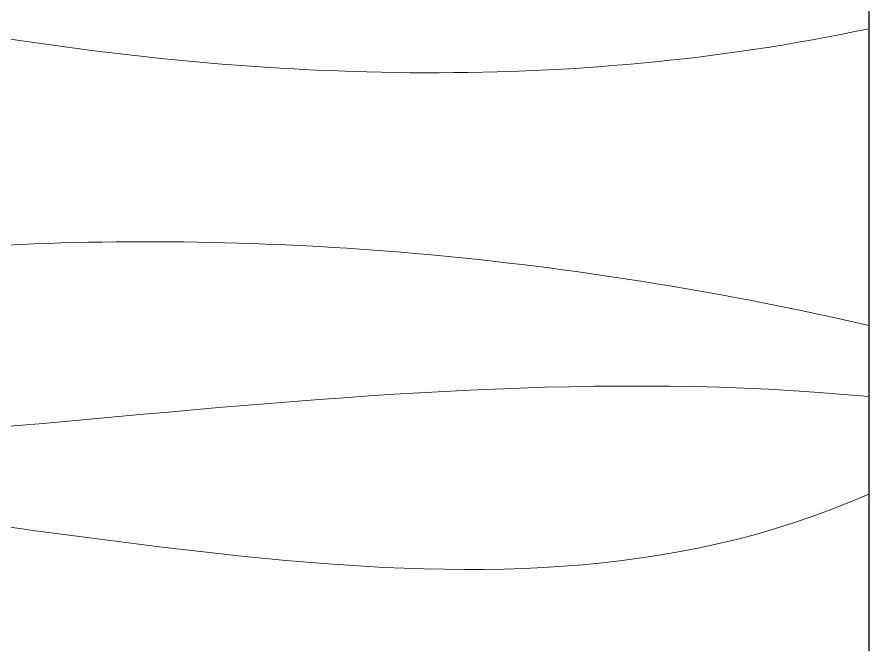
# Model space of a CAD drawing. Header units: millimetres. Extents: x 3468 to 20390, y -976 to 7887.
# Drawn here: x 15782 to 16313, y 6392 to 6783 of the extents above; entities that cross this region are included whole.
import ezdxf

# ---------------------------------------------------------------- set-up
doc = ezdxf.new("R2010")
doc.units = ezdxf.units.MM
doc.layers.add('curve di livello', color=6, linetype='Continuous', lineweight=9)

msp = doc.modelspace()

# ---------------------------------------------------------------- linework, layer by layer
msp.add_line((16313.03, 7886.87), (16313.05, 5880.5))
at = {"layer": 'curve di livello'}
for points, knots in [([(15736.58, 6776.5), (15737.34, 6776.37), (15928.75, 6742.85), (16125.85, 6736.21), (16313.03, 6776.1)], [1440.619799, 1440.619799, 1440.619799, 1440.619799, 1442.919983, 2017.077223, 2017.077223, 2017.077223, 2017.077223]), ([(15736.58, 6638.99), (15749.61, 6639.84), (15944.14, 6651.09), (16137.67, 6631.35), (16312.99, 6591.07), (16312.99, 6591.07), (16312.99, 6591.07), (16312.99, 6591.07), (16313, 6591.06), (16313.02, 6591.06), (16313.03, 6591.06)], [1437.518464, 1437.518464, 1437.518464, 1437.518464, 1476.268274, 2015.917714, 2015.917714, 2015.917714, 2015.918177, 2015.918177, 2015.918177, 2015.958032, 2015.958032, 2015.958032, 2015.958032]), ([(15256.58, 6532.43), (15276.75, 6528.95), (15624.27, 6475.75), (15982.5, 6578.79), (16312.96, 6546.7), (16312.96, 6546.7), (16312.96, 6546.7), (16312.96, 6546.7), (16312.98, 6546.69), (16313.01, 6546.69), (16313.03, 6546.69)], [952.435008, 952.435008, 952.435008, 952.435008, 1013.900228, 2009.947904, 2009.947904, 2009.947904, 2009.948687, 2009.948687, 2009.948687, 2010.018952, 2010.018952, 2010.018952, 2010.018952]), ([(15256.58, 6462.93), (15340.1, 6470.9), (15693.36, 6527.08), (16068.31, 6377.44), (16312.95, 6485.99), (16312.95, 6485.99), (16312.95, 6485.99), (16312.95, 6485.99), (16312.98, 6486.01), (16313, 6486.02), (16313.03, 6486.03)], [948.136507, 948.136507, 948.136507, 948.136507, 1199.951019, 2002.883229, 2002.883229, 2002.883229, 2002.885334, 2002.885334, 2002.885334, 2002.970377, 2002.970377, 2002.970377, 2002.970377])]:
    msp.add_open_spline(points, degree=3, knots=knots, dxfattribs=at)

doc.saveas('drawing.dxf')
